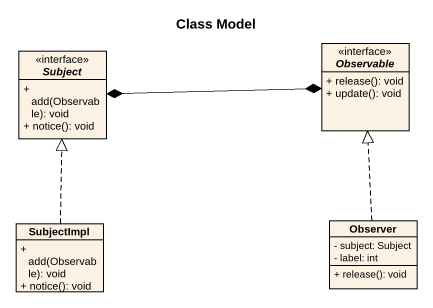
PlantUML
@startuml
title Class Model
hide circle
hide empty members
skinparam classAttributeIconSize 0
interface Subject <<interface>> {
  + add(Observable): void
  + notice(): void
}
interface Observable <<interface>> {
  + release(): void
  + update(): void
}
class SubjectImpl {
  + add(Observable): void
  + notice(): void
}
class Observer {
  - subject: Subject
  - label: int
  + release(): void
}
Subject -right-* Observable
Observable -left-* Subject
SubjectImpl .up.|> Subject
Observer .up.|> Observable
@enduml
